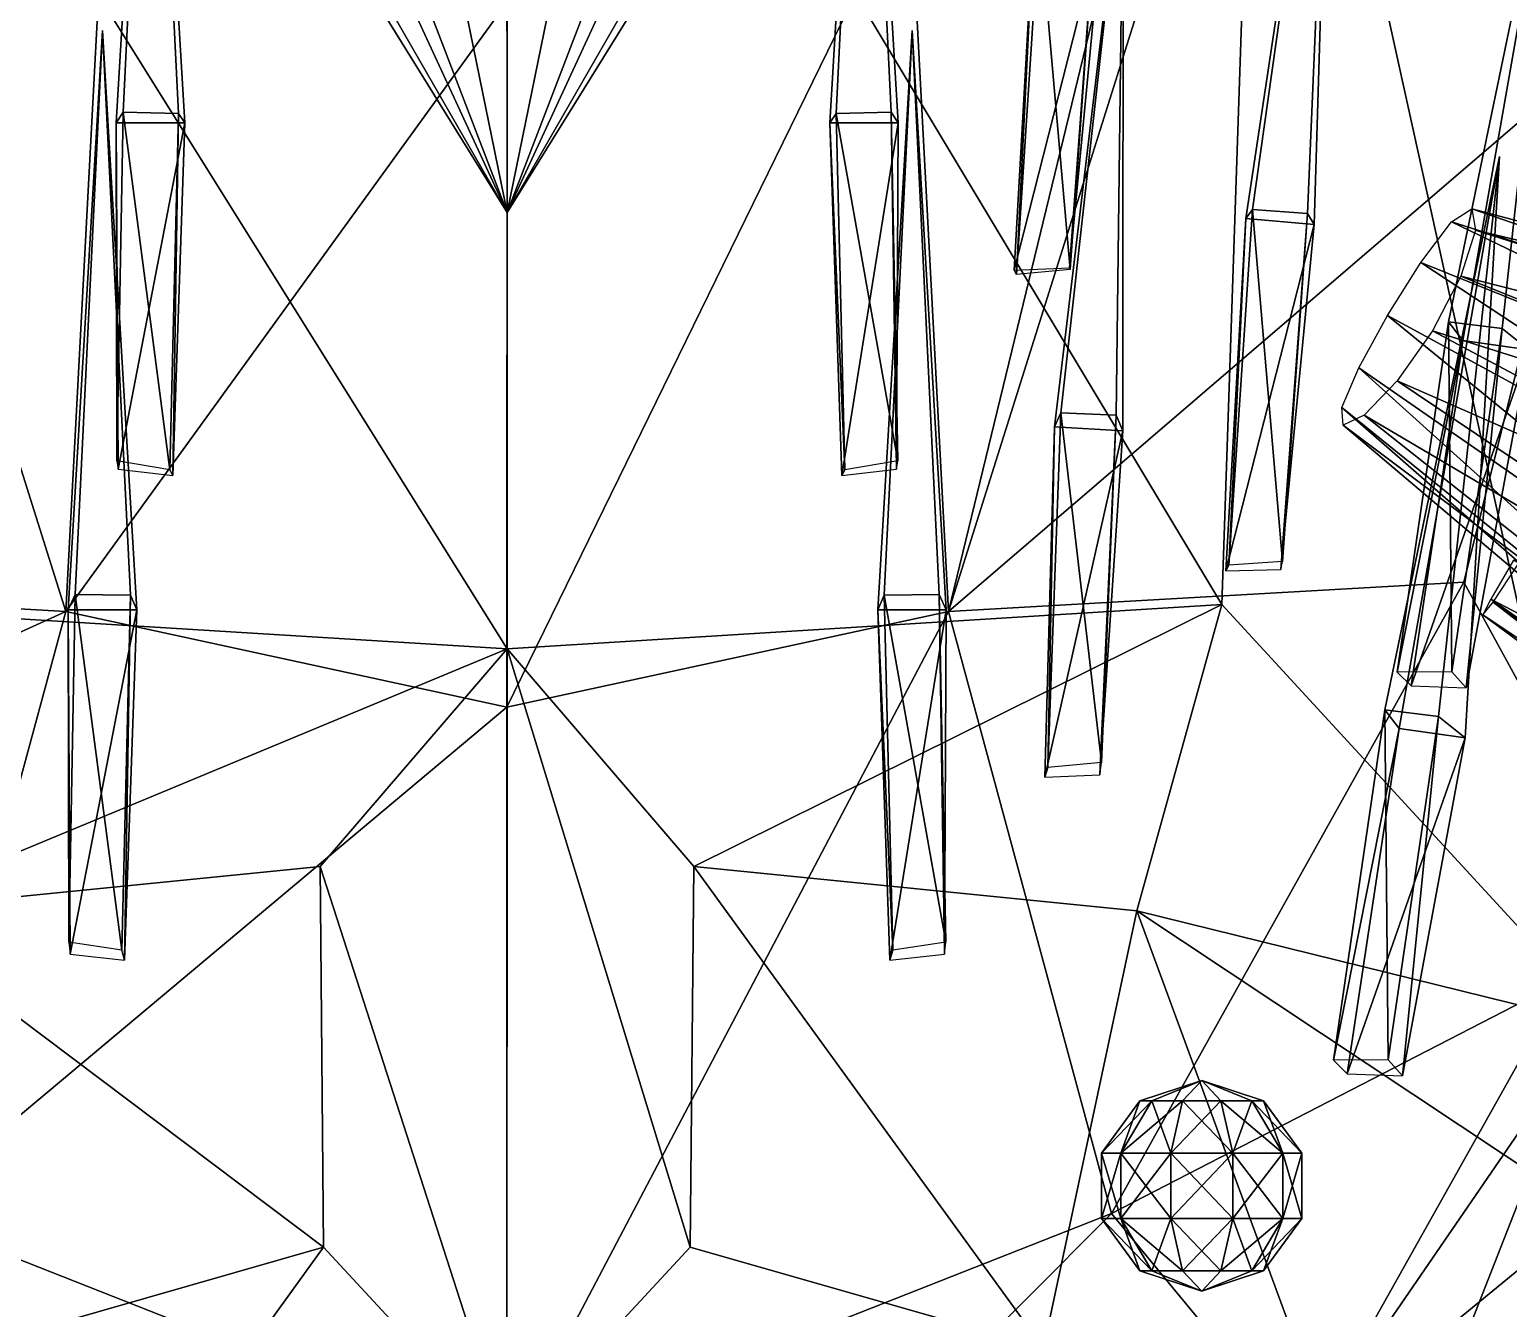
# Model space of a CAD drawing. Extents: x -86 to 86, y 0 to 86.
# Drawn here: x -5.78 to 12.1, y 38.17 to 53.63 of the extents above; entities that cross this region are included whole.
import ezdxf

# ---------------------------------------------------------------- set-up
doc = ezdxf.new("R2010")
doc.units = 0

msp = doc.modelspace()

# ---------------------------------------------------------------- linework, layer by layer
at = {"color": 1}
for points in [[(-0.00102, 51.41824, -68.0056), (-2.493633, 63.604622, -61.244263), (-0.00136, 64.065437, -61.426884)], [(-0.00136, 64.065437, -61.426884), (2.490231, 63.604622, -61.244263), (-0.00102, 51.41824, -68.0056)], [(-0.00102, 51.41824, -68.0056), (-4.052324, 61.972252, -60.095825), (-2.493633, 63.604622, -61.244263)], [(2.490231, 63.604622, -61.244263), (4.050284, 61.972252, -60.095825), (-0.00102, 51.41824, -68.0056)], [(-0.00102, 51.41824, -68.0056), (-4.898744, 59.923866, -58.95805), (-4.052324, 61.972252, -60.095825)], [(4.050284, 61.972252, -60.095825), (4.89432, 59.923866, -58.95805), (-0.00102, 51.41824, -68.0056)], [(-0.002721, 46.145508, 51.647072), (-0.005786, 61.085861, 35.235863), (-9.143435, 60.764458, 35.118057)], [(9.113138, 60.757988, 35.11261), (-0.005786, 61.085861, 35.235863), (8.638177, 46.681755, 50.448601)], [(-0.005786, 61.085861, 35.235863), (-0.002721, 46.145508, 51.647072), (8.638177, 46.681755, 50.448601)], [(-8.654856, 46.676308, 50.445534), (-0.002721, 46.145508, 51.647072), (-9.143435, 60.764458, 35.118057)], [(9.113138, 60.757988, 35.11261), (8.638177, 46.681755, 50.448601), (13.343532, 41.562729, 45.384727)], [(15.502821, 55.163315, 30.703468), (9.113138, 60.757988, 35.11261), (13.343532, 41.562729, 45.384727)], [(-0.00102, 51.41824, -68.0056), (-4.053005, 57.949471, -57.693802), (-4.898744, 59.923866, -58.95805)], [(4.89432, 59.923866, -58.95805), (4.050965, 57.949471, -57.693802), (-0.00102, 51.41824, -68.0056)], [(4.866402, 55.404373, -37.948082), (8.494496, 59.60276, -38.295029), (5.335235, 46.594589, -26.146221)], [(8.494496, 59.60276, -38.295029), (8.887745, 57.885071, -26.770311), (5.335235, 46.594589, -26.146221)], [(-4.312477, 59.448624, 44.693508), (-4.642396, 52.630005, 44.790859), (-4.726834, 52.503716, 45.929951)], [(-4.312477, 59.448624, 44.693508), (-4.726834, 52.503716, 45.929951), (-3.897779, 52.503372, 45.929928)], [(-4.312477, 59.448624, 44.693508), (-3.975066, 52.617065, 44.768238), (-4.642396, 52.630005, 44.790859)], [(-4.312477, 59.448624, 44.693508), (-3.897779, 52.503372, 45.929928), (-3.975066, 52.617065, 44.768238)], [(3.975066, 52.617065, 44.768238), (3.897779, 52.503372, 45.929928), (4.312477, 59.448624, 44.693508)], [(3.897779, 52.503372, 45.929928), (4.726834, 52.503716, 45.929951), (4.312477, 59.448624, 44.693508)], [(4.642396, 52.630005, 44.790859), (3.975066, 52.617065, 44.768238), (4.312477, 59.448624, 44.693508)], [(4.726834, 52.503716, 45.929951), (4.642396, 52.630005, 44.790859), (4.312477, 59.448624, 44.693508)], [(9.009429, 51.453506, 44.741405), (8.928602, 51.346985, 45.903534), (9.963044, 58.226555, 44.663097)], [(8.928602, 51.346985, 45.903534), (9.754276, 51.272324, 45.898968), (9.963044, 58.226555, 44.663097)], [(9.675308, 51.406021, 44.76033), (9.009429, 51.453506, 44.741405), (9.963044, 58.226555, 44.663097)], [(9.754276, 51.272324, 45.898968), (9.675308, 51.406021, 44.76033), (9.963044, 58.226555, 44.663097)], [(-0.00102, 51.41824, -68.0056), (-2.336674, 56.476234, -56.816273), (-4.053005, 57.949471, -57.693802)], [(4.050965, 57.949471, -57.693802), (2.334634, 56.476234, -56.816273), (-0.00102, 51.41824, -68.0056)], [(-5.338636, 46.594589, -26.146221), (-11.575105, 46.950394, -21.958385), (-8.890805, 57.885071, -26.770309)], [(-5.338636, 46.594589, -26.146221), (-8.890805, 57.885071, -26.770309), (-4.870144, 55.404709, -37.948425)], [(8.887745, 57.885071, -26.770311), (13.144354, 53.298538, -20.773195), (5.335235, 46.594589, -26.146221)], [(13.533176, 54.400993, -3.593879), (15.900495, 51.011566, -4.662969), (8.887745, 57.885071, -26.770311)], [(15.900495, 51.011566, -4.662969), (13.144354, 53.298538, -20.773195), (8.887745, 57.885071, -26.770311)], [(12.02797, 50.016357, 41.530602), (11.379733, 50.096764, 41.66964), (12.764287, 56.786674, 42.012814)], [(11.379733, 50.096764, 41.66964), (11.553559, 49.869629, 42.803936), (12.764287, 56.786674, 42.012814)], [(11.553559, 49.869629, 42.803936), (12.349981, 49.757271, 42.602886), (12.764287, 56.786674, 42.012814)], [(12.349981, 49.757271, 42.602886), (12.02797, 50.016357, 41.530602), (12.764287, 56.786674, 42.012814)], [(-0.00102, 51.41824, -68.0056), (-0.002042, 55.664646, -56.395317), (-2.336674, 56.476234, -56.816273)], [(2.334634, 56.476234, -56.816273), (-0.002042, 55.664646, -56.395317), (-0.00102, 51.41824, -68.0056)], [(6.694, 48.998253, 49.866131), (6.614258, 48.82869, 51.020821), (7.446782, 55.791267, 50.145267)], [(6.614258, 48.82869, 51.020821), (7.441788, 48.778732, 51.015129), (7.446782, 55.791267, 50.145267)], [(7.360958, 48.96949, 49.884781), (6.694, 48.998253, 49.866131), (7.446782, 55.791267, 50.145267)], [(7.441788, 48.778732, 51.015129), (7.360958, 48.96949, 49.884781), (7.446782, 55.791267, 50.145267)], [(-5.338636, 46.594589, -26.146221), (-4.870144, 55.404709, -37.948425), (-0.002041, 53.960754, -37.95319)], [(-0.002041, 53.960754, -37.95319), (4.866402, 55.404373, -37.948082), (-0.003403, 45.439026, -26.574539)], [(4.866402, 55.404373, -37.948082), (5.335235, 46.594589, -26.146221), (-0.003403, 45.439026, -26.574539)], [(6.369228, 55.000114, 41.073112), (6.129356, 50.721329, 41.211086), (7.194902, 54.925453, 41.068504)], [(6.154527, 50.667618, 40.281693), (6.129356, 50.721329, 41.211086), (6.369228, 55.000114, 41.073112)], [(6.129356, 50.721329, 41.211086), (6.795223, 50.749161, 41.288631), (7.194902, 54.925453, 41.068504)], [(6.436223, 54.954659, 39.90612), (6.154527, 50.667618, 40.281693), (6.369228, 55.000114, 41.073112)], [(6.805227, 50.729988, 40.387405), (6.154527, 50.667618, 40.281693), (6.436223, 54.954659, 39.90612)], [(7.102348, 54.910004, 39.923164), (6.805227, 50.729988, 40.387405), (6.436223, 54.954659, 39.90612)], [(7.194902, 54.925453, 41.068504), (6.795223, 50.749161, 41.288631), (7.102348, 54.910004, 39.923164)], [(6.795223, 50.749161, 41.288631), (6.805227, 50.729988, 40.387405), (7.102348, 54.910004, 39.923164)], [(-0.003403, 45.439026, -26.574539), (-5.338636, 46.594589, -26.146221), (-0.002041, 53.960754, -37.95319)], [(-4.892958, 53.617203, 51.547298), (-5.222877, 46.802834, 51.287655), (-5.307315, 46.617096, 52.418575)], [(-4.892958, 53.617203, 51.547298), (-5.307315, 46.617096, 52.418575), (-4.47826, 46.61676, 52.418537)], [(-4.892958, 53.617203, 51.547298), (-4.555547, 46.7911, 51.264389), (-5.222877, 46.802834, 51.287655)], [(-4.892958, 53.617203, 51.547298), (-4.47826, 46.61676, 52.418537), (-4.555547, 46.7911, 51.264389)], [(4.555547, 46.7911, 51.264389), (4.47826, 46.61676, 52.418537), (4.892958, 53.617203, 51.547298)], [(4.47826, 46.61676, 52.418537), (5.307315, 46.617096, 52.418575), (4.892958, 53.617203, 51.547298)], [(5.222877, 46.802834, 51.287655), (4.555547, 46.7911, 51.264389), (4.892958, 53.617203, 51.547298)], [(5.307315, 46.617096, 52.418575), (5.222877, 46.802834, 51.287655), (4.892958, 53.617203, 51.547298)], [(13.144354, 53.298538, -20.773195), (11.566256, 46.948685, -21.959749), (5.335235, 46.594589, -26.146221)], [(11.566256, 46.948685, -21.959749), (13.144354, 53.298538, -20.773195), (13.8808, 42.707741, -7.466776)], [(-4.642396, 52.630005, 44.790859), (-4.722067, 48.415466, 44.703644), (-4.726834, 52.503716, 45.929951)], [(-4.080273, 48.309807, 44.579494), (-4.722067, 48.415466, 44.703644), (-4.642396, 52.630005, 44.790859)], [(-3.975066, 52.617065, 44.768238), (-4.080273, 48.309807, 44.579494), (-4.642396, 52.630005, 44.790859)], [(-4.045204, 48.239067, 45.507427), (-4.080273, 48.309807, 44.579494), (-3.975066, 52.617065, 44.768238)], [(-3.897779, 52.503372, 45.929928), (-4.045204, 48.239067, 45.507427), (-3.975066, 52.617065, 44.768238)], [(3.975066, 52.617065, 44.768238), (4.080273, 48.309807, 44.579494), (3.897779, 52.503372, 45.929928)], [(4.642396, 52.630005, 44.790859), (4.722067, 48.415466, 44.703644), (3.975066, 52.617065, 44.768238)], [(4.722067, 48.415466, 44.703644), (4.080273, 48.309807, 44.579494), (3.975066, 52.617065, 44.768238)], [(4.726834, 52.503716, 45.929951), (4.705384, 48.315651, 45.59943), (4.642396, 52.630005, 44.790859)], [(4.705384, 48.315651, 45.59943), (4.722067, 48.415466, 44.703644), (4.642396, 52.630005, 44.790859)], [(-4.726834, 52.503716, 45.929951), (-4.705384, 48.315651, 45.59943), (-3.897779, 52.503372, 45.929928)], [(-4.722067, 48.415466, 44.703644), (-4.705384, 48.315651, 45.59943), (-4.726834, 52.503716, 45.929951)], [(-4.705384, 48.315651, 45.59943), (-4.045204, 48.239067, 45.507427), (-3.897779, 52.503372, 45.929928)], [(3.897779, 52.503372, 45.929928), (4.045204, 48.239067, 45.507427), (4.726834, 52.503716, 45.929951)], [(4.080273, 48.309807, 44.579494), (4.045204, 48.239067, 45.507427), (3.897779, 52.503372, 45.929928)], [(4.045204, 48.239067, 45.507427), (4.705384, 48.315651, 45.59943), (4.726834, 52.503716, 45.929951)], [(11.257291, 45.326607, 49.651649), (10.609054, 45.407021, 49.790688), (11.993608, 52.096924, 50.133862)], [(10.609054, 45.407021, 49.790688), (10.78288, 45.179886, 50.924984), (11.993608, 52.096924, 50.133862)], [(10.78288, 45.179886, 50.924984), (11.579302, 45.067528, 50.723934), (11.993608, 52.096924, 50.133862)], [(11.579302, 45.067528, 50.723934), (11.257291, 45.326607, 49.651649), (11.993608, 52.096924, 50.133862)], [(8.928602, 51.346985, 45.903534), (8.687319, 47.086929, 45.481293), (9.754276, 51.272324, 45.898968)], [(8.723509, 47.154442, 44.553165), (8.687319, 47.086929, 45.481293), (8.928602, 51.346985, 45.903534)], [(9.372907, 47.201576, 44.673733), (8.723509, 47.154442, 44.553165), (9.009429, 51.453506, 44.741405)], [(9.009429, 51.453506, 44.741405), (8.723509, 47.154442, 44.553165), (8.928602, 51.346985, 45.903534)], [(9.675308, 51.406021, 44.76033), (9.372907, 47.201576, 44.673733), (9.009429, 51.453506, 44.741405)], [(9.754276, 51.272324, 45.898968), (9.352219, 47.103455, 45.569622), (9.675308, 51.406021, 44.76033)], [(9.352219, 47.103455, 45.569622), (9.372907, 47.201576, 44.673733), (9.675308, 51.406021, 44.76033)], [(20.299925, 48.490112, -21.105812), (11.413569, 51.305374, -16.663952), (11.659323, 51.464546, -15.947077)], [(20.900568, 49.018112, -19.666142), (11.659323, 51.464546, -15.947077), (11.704064, 51.205399, -15.218099)], [(20.900568, 49.018112, -19.666142), (20.299925, 48.490112, -21.105812), (11.659323, 51.464546, -15.947077)], [(8.687319, 47.086929, 45.481293), (9.352219, 47.103455, 45.569622), (9.754276, 51.272324, 45.898968)], [(19.465748, 47.425751, -22.064699), (11.044929, 50.81395, -17.125843), (11.413569, 51.305374, -16.663952)], [(20.299925, 48.490112, -21.105812), (19.465748, 47.425751, -22.064699), (11.413569, 51.305374, -16.663952)], [(20.863617, 48.277557, -18.297665), (11.704064, 51.205399, -15.218099), (11.528534, 50.647224, -14.720062)], [(20.863617, 48.277557, -18.297665), (20.900568, 49.018112, -19.666142), (11.704064, 51.205399, -15.218099)], [(18.549273, 45.872154, -22.213068), (10.643417, 50.172684, -17.239059), (11.044929, 50.81395, -17.125843)], [(19.465748, 47.425751, -22.064699), (18.549273, 45.872154, -22.213068), (11.044929, 50.81395, -17.125843)], [(20.483921, 47.054489, -17.126579), (11.528534, 50.647224, -14.720062), (11.184505, 49.986526, -14.547001)], [(20.483921, 47.054489, -17.126579), (20.863617, 48.277557, -18.297665), (11.528534, 50.647224, -14.720062)], [(17.72526, 44.394829, -21.768887), (10.295008, 49.541916, -17.012733), (10.643417, 50.172684, -17.239059)], [(18.549273, 45.872154, -22.213068), (17.72526, 44.394829, -21.768887), (10.643417, 50.172684, -17.239059)], [(11.419759, 45.864502, 41.120106), (10.758181, 45.861122, 41.147984), (11.379733, 50.096764, 41.66964)], [(11.379733, 50.096764, 41.66964), (10.758181, 45.861122, 41.147984), (11.553559, 49.869629, 42.803936)], [(12.02797, 50.016357, 41.530602), (11.419759, 45.864502, 41.120106), (11.379733, 50.096764, 41.66964)], [(19.613482, 45.498238, -16.907091), (11.184505, 49.986526, -14.547001), (10.75921, 49.38237, -14.702843)], [(19.613482, 45.498238, -16.907091), (20.483921, 47.054489, -17.126579), (11.184505, 49.986526, -14.547001)], [(11.593102, 45.671562, 41.983471), (11.419759, 45.864502, 41.120106), (12.02797, 50.016357, 41.530602)], [(12.349981, 49.757271, 42.602886), (11.593102, 45.671562, 41.983471), (12.02797, 50.016357, 41.530602)], [(10.758181, 45.861122, 41.147984), (10.925809, 45.695831, 42.049023), (11.553559, 49.869629, 42.803936)], [(11.553559, 49.869629, 42.803936), (10.925809, 45.695831, 42.049023), (12.349981, 49.757271, 42.602886)], [(10.925809, 45.695831, 42.049023), (11.593102, 45.671562, 41.983471), (12.349981, 49.757271, 42.602886)], [(17.243177, 43.280365, -20.740082), (10.089644, 49.059982, -16.4986), (10.295008, 49.541916, -17.012733)], [(17.72526, 44.394829, -21.768887), (17.243177, 43.280365, -20.740082), (10.295008, 49.541916, -17.012733)], [(18.64089, 44.083588, -17.233084), (10.75921, 49.38237, -14.702843), (10.359223, 48.967155, -15.157411)], [(18.64089, 44.083588, -17.233084), (19.613482, 45.498238, -16.907091), (10.75921, 49.38237, -14.702843)], [(7.183344, 44.768257, 49.577454), (6.535846, 44.708389, 49.452404), (6.694, 48.998253, 49.866131)], [(6.694, 48.998253, 49.866131), (6.535846, 44.708389, 49.452404), (6.614258, 48.82869, 51.020821)], [(7.360958, 48.96949, 49.884781), (7.183344, 44.768257, 49.577454), (6.694, 48.998253, 49.866131)], [(17.243177, 43.280365, -20.740082), (17.248014, 42.804337, -19.407093), (10.089644, 49.059982, -16.4986)], [(17.248014, 42.804337, -19.407093), (10.107502, 48.847809, -15.81621), (10.089644, 49.059982, -16.4986)], [(6.614258, 48.82869, 51.020821), (6.49999, 44.591331, 50.375607), (7.441788, 48.778732, 51.015129)], [(6.535846, 44.708389, 49.452404), (6.49999, 44.591331, 50.375607), (6.614258, 48.82869, 51.020821)], [(7.441788, 48.778732, 51.015129), (7.163948, 44.622795, 50.466915), (7.360958, 48.96949, 49.884781)], [(7.163948, 44.622795, 50.466915), (7.183344, 44.768257, 49.577454), (7.360958, 48.96949, 49.884781)], [(17.768379, 43.099426, -18.124563), (10.359223, 48.967155, -15.157411), (10.107502, 48.847809, -15.81621)], [(17.248014, 42.804337, -19.407093), (17.768379, 43.099426, -18.124563), (10.107502, 48.847809, -15.81621)], [(17.768379, 43.099426, -18.124563), (18.64089, 44.083588, -17.233084), (10.359223, 48.967155, -15.157411)], [(6.49999, 44.591331, 50.375607), (7.163948, 44.622795, 50.466915), (7.441788, 48.778732, 51.015129)], [(20.605301, 42.191765, -4.396297), (12.162913, 47.217453, -4.134132), (11.888859, 46.74324, -4.623053)], [(20.044535, 41.018829, -8.03052), (11.917333, 46.707962, -5.993463), (12.212049, 47.15638, -6.4943)], [(-13.88965, 42.709778, -7.466434), (-11.575105, 46.950394, -21.958385), (-5.338636, 46.594589, -26.146221)], [(5.335235, 46.594589, -26.146221), (11.566256, 46.948685, -21.959749), (7.30556, 39.319336, -8.50352)], [(11.566256, 46.948685, -21.959749), (13.8808, 42.707741, -7.466776), (7.30556, 39.319336, -8.50352)], [(-8.654856, 46.676308, 50.445534), (-7.624921, 42.977394, 53.578583), (-0.002721, 46.145508, 51.647072)], [(-5.222877, 46.802834, 51.287655), (-5.302548, 42.598633, 50.979988), (-5.307315, 46.617096, 52.418575)], [(-4.660754, 42.499619, 50.850479), (-5.302548, 42.598633, 50.979988), (-5.222877, 46.802834, 51.287655)], [(-4.555547, 46.7911, 51.264389), (-4.660754, 42.499619, 50.850479), (-5.222877, 46.802834, 51.287655)], [(-4.625685, 42.380409, 51.773438), (-4.660754, 42.499619, 50.850479), (-4.555547, 46.7911, 51.264389)], [(-4.47826, 46.61676, 52.418537), (-4.625685, 42.380409, 51.773438), (-4.555547, 46.7911, 51.264389)], [(-0.002721, 46.145508, 51.647072), (2.254623, 43.51194, 53.836998), (8.638177, 46.681755, 50.448601)], [(2.254623, 43.51194, 53.836998), (7.612668, 42.978416, 53.579605), (8.638177, 46.681755, 50.448601)], [(4.555547, 46.7911, 51.264389), (4.660754, 42.499619, 50.850479), (4.47826, 46.61676, 52.418537)], [(5.222877, 46.802834, 51.287655), (5.302548, 42.598633, 50.979988), (4.555547, 46.7911, 51.264389)], [(5.302548, 42.598633, 50.979988), (4.660754, 42.499619, 50.850479), (4.555547, 46.7911, 51.264389)], [(5.307315, 46.617096, 52.418575), (5.285865, 42.452072, 51.869324), (5.222877, 46.802834, 51.287655)], [(5.285865, 42.452072, 51.869324), (5.302548, 42.598633, 50.979988), (5.222877, 46.802834, 51.287655)], [(8.638177, 46.681755, 50.448601), (7.612668, 42.978416, 53.579605), (13.343532, 41.562729, 45.384727)], [(19.988501, 41.087677, -5.358137), (11.888859, 46.74324, -4.623053), (11.792877, 46.554909, -5.306386)], [(19.774496, 40.656868, -6.689052), (11.792877, 46.554909, -5.306386), (11.917333, 46.707962, -5.993463)], [(19.988501, 41.087677, -5.358137), (20.605301, 42.191765, -4.396297), (11.888859, 46.74324, -4.623053)], [(20.044535, 41.018829, -8.03052), (19.774496, 40.656868, -6.689052), (11.917333, 46.707962, -5.993463)], [(-7.310323, 39.319679, -8.503519), (-13.88965, 42.709778, -7.466434), (-5.338636, 46.594589, -26.146221)], [(-7.310323, 39.319679, -8.503519), (-5.338636, 46.594589, -26.146221), (-0.003403, 45.439026, -26.574539)], [(-5.307315, 46.617096, 52.418575), (-5.285865, 42.452072, 51.869324), (-4.47826, 46.61676, 52.418537)], [(-5.302548, 42.598633, 50.979988), (-5.285865, 42.452072, 51.869324), (-5.307315, 46.617096, 52.418575)], [(-5.285865, 42.452072, 51.869324), (-4.625685, 42.380409, 51.773438), (-4.47826, 46.61676, 52.418537)], [(-0.003403, 45.439026, -26.574539), (5.335235, 46.594589, -26.146221), (-0.003403, 36.43586, -10.216446)], [(5.335235, 46.594589, -26.146221), (7.30556, 39.319336, -8.50352), (-0.003403, 36.43586, -10.216446)], [(4.47826, 46.61676, 52.418537), (4.625685, 42.380409, 51.773438), (5.307315, 46.617096, 52.418575)], [(4.660754, 42.499619, 50.850479), (4.625685, 42.380409, 51.773438), (4.47826, 46.61676, 52.418537)], [(4.625685, 42.380409, 51.773438), (5.285865, 42.452072, 51.869324), (5.307315, 46.617096, 52.418575)], [(19.774496, 40.656868, -6.689052), (19.988501, 41.087677, -5.358137), (11.792877, 46.554909, -5.306386)], [(-7.624921, 42.977394, 53.578583), (-2.261769, 43.512283, 53.838364), (-0.002721, 46.145508, 51.647072)], [(-0.002721, 46.145508, 51.647072), (-2.261769, 43.512283, 53.838364), (-0.005105, 36.517235, 55.363007)], [(-0.005105, 36.517235, 55.363007), (2.210021, 38.909409, 55.583633), (-0.002721, 46.145508, 51.647072)], [(2.210021, 38.909409, 55.583633), (2.254623, 43.51194, 53.836998), (-0.002721, 46.145508, 51.647072)], [(-0.003403, 36.43586, -10.216446), (-7.310323, 39.319679, -8.503519), (-0.003403, 45.439026, -26.574539)], [(10.649079, 41.174759, 49.241154), (9.987501, 41.171371, 49.269032), (10.609054, 45.407021, 49.790688)], [(10.609054, 45.407021, 49.790688), (9.987501, 41.171371, 49.269032), (10.78288, 45.179886, 50.924984)], [(11.257291, 45.326607, 49.651649), (10.649079, 41.174759, 49.241154), (10.609054, 45.407021, 49.790688)], [(10.822423, 40.981812, 50.104519), (10.649079, 41.174759, 49.241154), (11.257291, 45.326607, 49.651649)], [(11.579302, 45.067528, 50.723934), (10.822423, 40.981812, 50.104519), (11.257291, 45.326607, 49.651649)], [(9.987501, 41.171371, 49.269032), (10.155129, 41.006088, 50.170071), (10.78288, 45.179886, 50.924984)], [(10.78288, 45.179886, 50.924984), (10.155129, 41.006088, 50.170071), (11.579302, 45.067528, 50.723934)], [(10.155129, 41.006088, 50.170071), (10.822423, 40.981812, 50.104519), (11.579302, 45.067528, 50.723934)], [(9.627594, 36.504295, 11.894981), (14.412962, 45.040665, 18.032032), (7.639225, 27.75444, 26.307945)], [(14.412962, 45.040665, 18.032032), (12.859717, 33.324265, 31.478386), (7.639225, 27.75444, 26.307945)], [(9.627594, 36.504295, 11.894981), (14.789527, 40.739792, 8.209347), (14.412962, 45.040665, 18.032032)], [(-2.220572, 38.909744, 55.581253), (-2.261769, 43.512283, 53.838364), (-7.624921, 42.977394, 53.578583)], [(-2.261769, 43.512283, 53.838364), (-2.220572, 38.909744, 55.581253), (-0.005105, 36.517235, 55.363007)], [(2.254623, 43.51194, 53.836998), (2.210021, 38.909409, 55.583633), (6.483314, 37.688461, 55.732079)], [(7.612668, 42.978416, 53.579605), (2.254623, 43.51194, 53.836998), (6.483314, 37.688461, 55.732079)], [(-6.496929, 37.686081, 55.727654), (-2.220572, 38.909744, 55.581253), (-7.624921, 42.977394, 53.578583)], [(7.612668, 42.978416, 53.579605), (6.483314, 37.688461, 55.732079), (10.622121, 34.795113, 51.758743)], [(13.181126, 39.277802, 49.941971), (7.612668, 42.978416, 53.579605), (10.622121, 34.795113, 51.758743)], [(7.612668, 42.978416, 53.579605), (13.181126, 39.277802, 49.941971), (13.343532, 41.562729, 45.384727)], [(7.30556, 39.319336, -8.50352), (13.8808, 42.707741, -7.466776), (9.627594, 36.504295, 11.894981)], [(13.8808, 42.707741, -7.466776), (14.789527, 40.739792, 8.209347), (9.627594, 36.504295, 11.894981)], [(8.395761, 40.92453, 52.974022), (7.790711, 40.681519, 52.534428), (7.647879, 40.681519, 52.974022)], [(8.395761, 40.92453, 52.974022), (7.647879, 40.681519, 52.974022), (7.790711, 40.681519, 53.413612)], [(8.395761, 40.92453, 52.974022), (8.164653, 40.681519, 52.262741), (7.790711, 40.681519, 52.534428)], [(8.395761, 40.92453, 52.974022), (7.790711, 40.681519, 53.413612), (8.164653, 40.681519, 53.685295)], [(8.395761, 40.92453, 52.974022), (8.626869, 40.681519, 52.262741), (8.164653, 40.681519, 52.262741)], [(8.395761, 40.92453, 52.974022), (8.164653, 40.681519, 53.685295), (8.626869, 40.681519, 53.685295)], [(8.395761, 40.92453, 52.974022), (9.143642, 40.681519, 52.974022), (9.00081, 40.681519, 52.534428)], [(8.395761, 40.92453, 52.974022), (9.00081, 40.681519, 52.534428), (8.626869, 40.681519, 52.262741)], [(8.395761, 40.92453, 52.974022), (8.626869, 40.681519, 53.685295), (9.00081, 40.681519, 53.413612)], [(8.395761, 40.92453, 52.974022), (9.00081, 40.681519, 53.413612), (9.143642, 40.681519, 52.974022)], [(7.416771, 40.045334, 52.262741), (7.185663, 40.045334, 52.974022), (7.790711, 40.681519, 52.534428)], [(7.185663, 40.045334, 52.974022), (7.647879, 40.681519, 52.974022), (7.790711, 40.681519, 52.534428)], [(7.185663, 40.045334, 52.974022), (7.416771, 40.045334, 53.685295), (7.647879, 40.681519, 52.974022)], [(8.02182, 40.045334, 51.823147), (7.416771, 40.045334, 52.262741), (8.164653, 40.681519, 52.262741)], [(7.416771, 40.045334, 52.262741), (7.790711, 40.681519, 52.534428), (8.164653, 40.681519, 52.262741)], [(7.416771, 40.045334, 53.685295), (7.790711, 40.681519, 53.413612), (7.647879, 40.681519, 52.974022)], [(7.416771, 40.045334, 53.685295), (8.02182, 40.045334, 54.124893), (7.790711, 40.681519, 53.413612)], [(8.02182, 40.045334, 54.124893), (8.164653, 40.681519, 53.685295), (7.790711, 40.681519, 53.413612)], [(8.769701, 40.045334, 51.823147), (8.02182, 40.045334, 51.823147), (8.626869, 40.681519, 52.262741)], [(8.02182, 40.045334, 51.823147), (8.164653, 40.681519, 52.262741), (8.626869, 40.681519, 52.262741)], [(8.02182, 40.045334, 54.124893), (8.769701, 40.045334, 54.124893), (8.164653, 40.681519, 53.685295)], [(8.769701, 40.045334, 54.124893), (8.626869, 40.681519, 53.685295), (8.164653, 40.681519, 53.685295)], [(8.769701, 40.045334, 51.823147), (8.626869, 40.681519, 52.262741), (9.00081, 40.681519, 52.534428)], [(8.769701, 40.045334, 54.124893), (9.37475, 40.045334, 53.685295), (8.626869, 40.681519, 53.685295)], [(9.37475, 40.045334, 53.685295), (9.00081, 40.681519, 53.413612), (8.626869, 40.681519, 53.685295)], [(9.37475, 40.045334, 52.262741), (8.769701, 40.045334, 51.823147), (9.00081, 40.681519, 52.534428)], [(9.37475, 40.045334, 52.262741), (9.00081, 40.681519, 52.534428), (9.143642, 40.681519, 52.974022)], [(9.37475, 40.045334, 53.685295), (9.605859, 40.045334, 52.974022), (9.00081, 40.681519, 53.413612)], [(9.605859, 40.045334, 52.974022), (9.143642, 40.681519, 52.974022), (9.00081, 40.681519, 53.413612)], [(9.605859, 40.045334, 52.974022), (9.37475, 40.045334, 52.262741), (9.143642, 40.681519, 52.974022)], [(7.416771, 39.258972, 52.262741), (7.185663, 39.258972, 52.974022), (7.416771, 40.045334, 52.262741)], [(7.185663, 39.258972, 52.974022), (7.185663, 40.045334, 52.974022), (7.416771, 40.045334, 52.262741)], [(7.185663, 39.258972, 52.974022), (7.416771, 39.258972, 53.685295), (7.185663, 40.045334, 52.974022)], [(7.416771, 39.258972, 53.685295), (7.416771, 40.045334, 53.685295), (7.185663, 40.045334, 52.974022)], [(8.02182, 39.258972, 51.823147), (7.416771, 39.258972, 52.262741), (8.02182, 40.045334, 51.823147)], [(7.416771, 39.258972, 52.262741), (7.416771, 40.045334, 52.262741), (8.02182, 40.045334, 51.823147)], [(7.416771, 39.258972, 53.685295), (8.02182, 39.258972, 54.124893), (7.416771, 40.045334, 53.685295)], [(8.02182, 39.258972, 54.124893), (8.02182, 40.045334, 54.124893), (7.416771, 40.045334, 53.685295)], [(8.769701, 39.258972, 51.823147), (8.02182, 39.258972, 51.823147), (8.769701, 40.045334, 51.823147)], [(8.02182, 39.258972, 51.823147), (8.02182, 40.045334, 51.823147), (8.769701, 40.045334, 51.823147)], [(8.02182, 39.258972, 54.124893), (8.769701, 39.258972, 54.124893), (8.02182, 40.045334, 54.124893)], [(8.769701, 39.258972, 54.124893), (8.769701, 40.045334, 54.124893), (8.02182, 40.045334, 54.124893)], [(9.37475, 39.258972, 52.262741), (8.769701, 39.258972, 51.823147), (9.37475, 40.045334, 52.262741)], [(8.769701, 39.258972, 51.823147), (8.769701, 40.045334, 51.823147), (9.37475, 40.045334, 52.262741)], [(8.769701, 39.258972, 54.124893), (9.37475, 39.258972, 53.685295), (8.769701, 40.045334, 54.124893)], [(9.37475, 39.258972, 53.685295), (9.37475, 40.045334, 53.685295), (8.769701, 40.045334, 54.124893)], [(9.605859, 39.258972, 52.974022), (9.37475, 39.258972, 52.262741), (9.605859, 40.045334, 52.974022)], [(9.37475, 39.258972, 52.262741), (9.37475, 40.045334, 52.262741), (9.605859, 40.045334, 52.974022)], [(9.37475, 39.258972, 53.685295), (9.605859, 39.258972, 52.974022), (9.37475, 40.045334, 53.685295)], [(9.605859, 39.258972, 52.974022), (9.605859, 40.045334, 52.974022), (9.37475, 40.045334, 53.685295)], [(-9.635082, 36.505661, 11.895325), (-7.310323, 39.319679, -8.503519), (-0.003403, 36.43586, -10.216446)], [(-0.003403, 36.43586, -10.216446), (7.30556, 39.319336, -8.50352), (-0.003063, 31.98484, 10.022373)], [(7.30556, 39.319336, -8.50352), (9.627594, 36.504295, 11.894981), (-0.003063, 31.98484, 10.022373)], [(7.647879, 38.622787, 52.974022), (7.185663, 39.258972, 52.974022), (7.416771, 39.258972, 52.262741)], [(7.647879, 38.622787, 52.974022), (7.790711, 38.622787, 53.413612), (7.185663, 39.258972, 52.974022)], [(7.790711, 38.622787, 53.413612), (7.416771, 39.258972, 53.685295), (7.185663, 39.258972, 52.974022)], [(7.790711, 38.622787, 52.534428), (7.416771, 39.258972, 52.262741), (8.02182, 39.258972, 51.823147)], [(7.790711, 38.622787, 52.534428), (7.647879, 38.622787, 52.974022), (7.416771, 39.258972, 52.262741)], [(7.790711, 38.622787, 53.413612), (8.164653, 38.622787, 53.685295), (7.416771, 39.258972, 53.685295)], [(8.164653, 38.622787, 53.685295), (8.02182, 39.258972, 54.124893), (7.416771, 39.258972, 53.685295)], [(8.164653, 38.622787, 52.262741), (7.790711, 38.622787, 52.534428), (8.02182, 39.258972, 51.823147)], [(8.164653, 38.622787, 52.262741), (8.02182, 39.258972, 51.823147), (8.769701, 39.258972, 51.823147)], [(8.164653, 38.622787, 53.685295), (8.626869, 38.622787, 53.685295), (8.02182, 39.258972, 54.124893)], [(8.626869, 38.622787, 53.685295), (8.769701, 39.258972, 54.124893), (8.02182, 39.258972, 54.124893)], [(8.626869, 38.622787, 52.262741), (8.164653, 38.622787, 52.262741), (8.769701, 39.258972, 51.823147)], [(9.00081, 38.622787, 52.534428), (8.626869, 38.622787, 52.262741), (9.37475, 39.258972, 52.262741)], [(8.626869, 38.622787, 52.262741), (8.769701, 39.258972, 51.823147), (9.37475, 39.258972, 52.262741)], [(8.626869, 38.622787, 53.685295), (9.00081, 38.622787, 53.413612), (8.769701, 39.258972, 54.124893)], [(9.00081, 38.622787, 53.413612), (9.37475, 39.258972, 53.685295), (8.769701, 39.258972, 54.124893)], [(9.143642, 38.622787, 52.974022), (9.00081, 38.622787, 52.534428), (9.605859, 39.258972, 52.974022)], [(9.00081, 38.622787, 52.534428), (9.37475, 39.258972, 52.262741), (9.605859, 39.258972, 52.974022)], [(9.00081, 38.622787, 53.413612), (9.143642, 38.622787, 52.974022), (9.37475, 39.258972, 53.685295)], [(9.143642, 38.622787, 52.974022), (9.605859, 39.258972, 52.974022), (9.37475, 39.258972, 53.685295)], [(13.181126, 39.277802, 49.941971), (10.622121, 34.795113, 51.758743), (12.303383, 32.853043, 47.25325)], [(-2.220572, 38.909744, 55.581253), (-6.496929, 37.686081, 55.727654), (-5.581054, 34.253761, 54.350777)], [(-0.005105, 36.517235, 55.363007), (-2.220572, 38.909744, 55.581253), (-5.581054, 34.253761, 54.350777)], [(6.483314, 37.688461, 55.732079), (2.210021, 38.909409, 55.583633), (-0.005105, 36.517235, 55.363007)], [(7.647879, 38.622787, 52.974022), (7.790711, 38.622787, 52.534428), (8.395761, 38.379776, 52.974022)], [(7.790711, 38.622787, 53.413612), (7.647879, 38.622787, 52.974022), (8.395761, 38.379776, 52.974022)], [(7.790711, 38.622787, 52.534428), (8.164653, 38.622787, 52.262741), (8.395761, 38.379776, 52.974022)], [(8.164653, 38.622787, 53.685295), (7.790711, 38.622787, 53.413612), (8.395761, 38.379776, 52.974022)], [(8.164653, 38.622787, 52.262741), (8.626869, 38.622787, 52.262741), (8.395761, 38.379776, 52.974022)], [(8.626869, 38.622787, 53.685295), (8.164653, 38.622787, 53.685295), (8.395761, 38.379776, 52.974022)], [(9.00081, 38.622787, 52.534428), (9.143642, 38.622787, 52.974022), (8.395761, 38.379776, 52.974022)], [(8.626869, 38.622787, 52.262741), (9.00081, 38.622787, 52.534428), (8.395761, 38.379776, 52.974022)], [(9.00081, 38.622787, 53.413612), (8.626869, 38.622787, 53.685295), (8.395761, 38.379776, 52.974022)], [(9.143642, 38.622787, 52.974022), (9.00081, 38.622787, 53.413612), (8.395761, 38.379776, 52.974022)]]:
    msp.add_3dface(points, dxfattribs=at)

doc.saveas('drawing.dxf')
